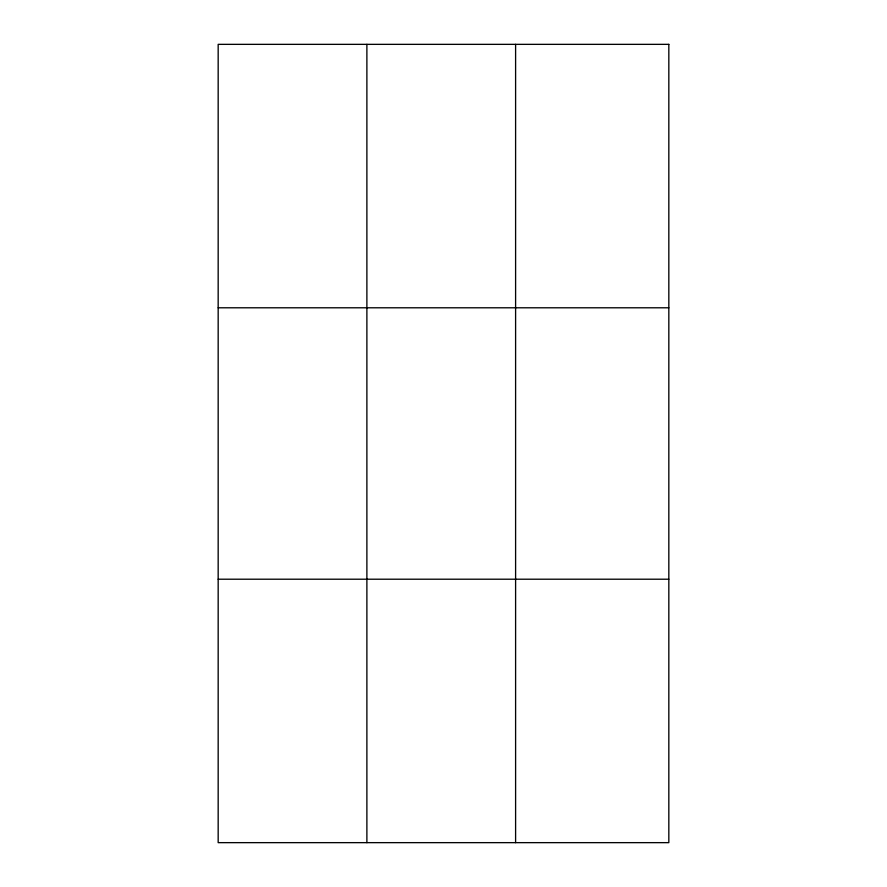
<?xml version="1.0" encoding="UTF-8"?>
<svg xmlns="http://www.w3.org/2000/svg" width="887" height="887" viewBox="0 0 887 887"><rect width="100%" height="100%" fill="white"/><g stroke="black" fill="none" stroke-linecap="round" stroke-linejoin="round"><path stroke-width="1.33" d="M366.885 44.35L366.885 842.65M515.602 44.35L515.602 842.65M218.169 307.789L668.831 307.789M218.169 579.211L668.831 579.211M668.831 44.35L668.831 842.65L218.169 842.65L218.169 44.35L668.831 44.35"/></g></svg>
